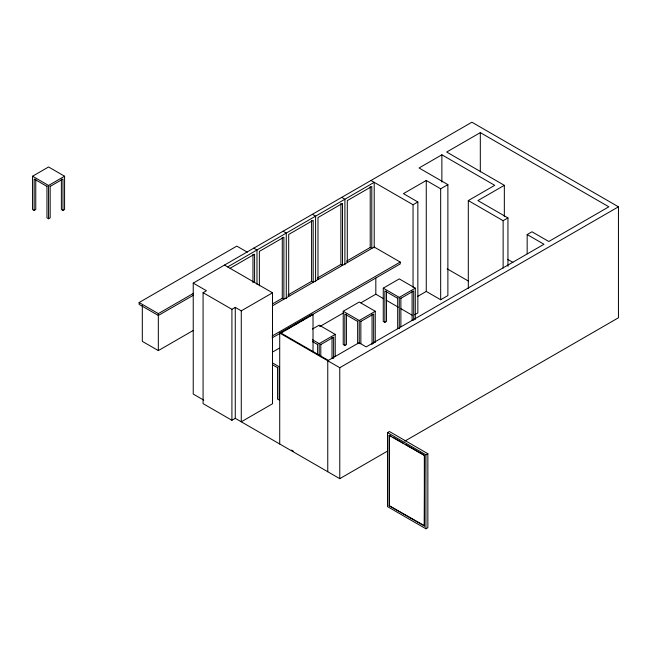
<?xml version="1.0" encoding="UTF-8"?>
<svg xmlns="http://www.w3.org/2000/svg" width="651" height="651" viewBox="0 0 651 651"><rect width="100%" height="100%" fill="white"/><g stroke="black" fill="none" stroke-linecap="round" stroke-linejoin="round"><path stroke-width="0.98" d="M35.756 179.09L35.756 209.508L34.153 210.436L32.55 209.508L32.55 176.226L48.565 166.973L64.579 176.226L64.579 209.508L62.976 210.436L61.381 209.508L61.381 179.09M32.55 176.226L48.565 185.47L64.579 176.226M50.168 186.398L62.976 179.001L62.976 210.436M46.962 185.974L46.962 217.833L48.565 218.76L50.168 217.833L50.168 185.974M193.542 295.139L158.331 315.466L139.119 304.367L139.119 302.52L236.809 246.119L247.299 252.165M203.796 400.17L193.233 394.067L193.233 283.104L471.902 122.209L618.45 206.815L618.45 317.778L404.824 441.109M227.663 266.918L374.211 182.313L374.211 247.885M230.063 268.31L254.574 254.159L254.574 282.599M139.119 302.52L158.331 313.619L193.542 293.292M387.247 451.265L339.773 478.672L235.271 418.341L231.911 420.277L203.079 403.636L203.079 292.673L206.44 290.728L193.233 283.104M468.305 288.336L468.305 200.573L494.727 185.323L441.874 154.808L419.049 167.982L447.88 184.624L447.88 295.587L440.67 299.745L426.259 291.428L417.478 296.498M527.164 253.727L527.164 234.555L531.965 231.78L548.785 241.497L608.84 206.815L480.316 132.617L446.684 152.033L504.338 185.323L504.338 216.588M447.88 184.624L440.67 188.79L426.259 180.465L403.441 193.64L417.852 201.965L417.852 312.928L414.646 314.775M142.317 305.368L142.317 341.36L158.331 350.604L193.282 330.431M203.079 292.673L231.911 309.315L235.271 307.378L241.277 310.844L272.509 292.812L272.509 403.775L241.277 421.807L241.277 310.844M371.005 180.465L413.043 204.739L417.852 201.965M272.647 303.83L282.274 298.272L283.877 299.191L283.877 237.241L259.375 251.384L259.375 285.919M287.954 294.993L311.585 281.346L313.188 282.274L313.188 220.315L288.686 234.466L288.686 296.417M317.265 278.067L340.896 264.428L342.499 265.348L342.499 203.397L317.989 217.548L317.989 279.499M346.576 261.149L370.207 247.502L371.802 248.43L371.802 186.479L347.3 200.622L347.3 262.573M272.435 305.824L374.227 247.055L400.235 262.068L400.235 263.915L308.973 316.606M504.338 185.323L477.907 200.573L507.943 217.914L507.943 266.332M272.118 336.038L400.235 262.068M279.718 443.998L279.718 333.035L312.39 314.173L313.025 314.539L313.025 351.865M272.118 337.885L283.527 331.302M286.155 329.78L291.42 326.737M293.178 325.728L299.322 322.18M301.071 321.163L303.708 319.649M305.465 318.632L307.215 317.623M313.025 314.539L280.996 333.035L328.405 360.402M272.419 352.15L279.165 348.252M312.464 329.032L319.202 325.134L335.224 334.386L335.224 356.577M346.43 314.132L346.43 344.558L344.827 345.478L343.232 344.558L343.232 311.268L359.246 302.023L375.261 311.268L375.261 342.54M386.474 291.013L386.474 321.439L384.871 322.367L383.268 321.439L383.268 288.149L399.283 278.905L415.297 288.149L415.297 319.421M319.665 326.631L343.362 312.952M360.906 302.821L375.822 294.211L383.618 298.711M468.305 200.573L503.133 220.689L507.943 217.914M312.464 339.741L319.202 343.63L335.224 334.386M343.232 311.268L359.246 320.512L375.261 311.268M383.268 288.149L399.283 297.393L415.297 288.149M320.805 344.558L333.621 337.161L333.621 358.457M360.849 321.439L373.658 314.042L373.658 343.451M400.886 298.321L413.702 290.924L413.702 320.333M279.718 333.035L339.773 367.709L618.45 206.815M387.5 432.622L389.42 431.515L427.862 453.706L427.862 527.676L425.941 528.791L387.5 506.6L387.5 432.622L425.941 454.813L427.862 453.706M389.103 435.397L424.655 455.554L424.338 526.016L389.103 505.672L389.103 435.397L391.186 436.227M389.103 505.672L424.655 525.829M527.164 234.555L543.976 244.263L366.204 346.902L358.994 342.743L327.762 360.776L327.762 471.739M507.601 259.334L512.882 262.377M341.694 197.383L344.9 199.239L344.9 264.802M447.164 268.822L468.305 281.02M312.39 214.309L315.589 216.156L315.589 281.728M283.079 231.227L286.277 233.082L286.277 298.646M397.68 298.321L384.871 290.924L384.871 322.367M386.214 300.209L398.331 307.207M400.926 308.704L412.181 315.198M253.768 248.153L256.974 250L256.974 284.3M357.643 321.439L344.827 314.042L344.827 345.478M224.457 265.071L272.509 292.812M46.962 186.398L34.153 179.001L34.153 210.436M312.48 341.596L317.607 344.558M272.419 362.851L279.165 366.749L279.165 400.031L277.562 399.112L277.562 367.254M272.435 364.715L277.562 367.669M392.944 437.244L403.514 443.347M405.28 444.364L423.777 455.049M291.534 450.077L293.284 451.094M503.133 220.689L503.133 268.098M480.316 132.617L480.316 171.954M441.874 154.808L441.874 182.044M440.67 188.79L440.67 299.745M426.259 180.465L426.259 291.428M425.941 454.813L425.941 528.791M424.338 455.741L424.338 526.016M413.043 204.739L413.043 287.457M412.099 291.013L412.099 320.422M400.886 297.906L400.886 326.721M399.283 297.393L399.283 328.665M397.68 297.906L397.68 328.747M389.42 435.21L389.42 505.485M375.822 278.067L375.822 294.211M372.055 314.132L372.055 344.558M370.207 186.568L370.207 247.502M360.849 321.024L360.849 343.752M359.246 320.512L359.246 343.712M357.643 321.024L357.643 343.752M340.896 203.486L340.896 264.428M339.773 367.709L339.773 478.672M332.018 337.251L332.018 358.546M320.805 344.135L320.805 356.724M319.202 343.63L319.202 355.739M317.607 344.135L317.607 354.697M311.585 220.412L311.585 281.346M282.274 237.33L282.274 298.272M252.97 254.256L252.97 282.689M235.271 307.378L235.271 418.341M231.911 309.315L231.911 420.277M158.331 313.619L158.331 350.604M48.565 185.47L48.565 218.76"/></g></svg>
